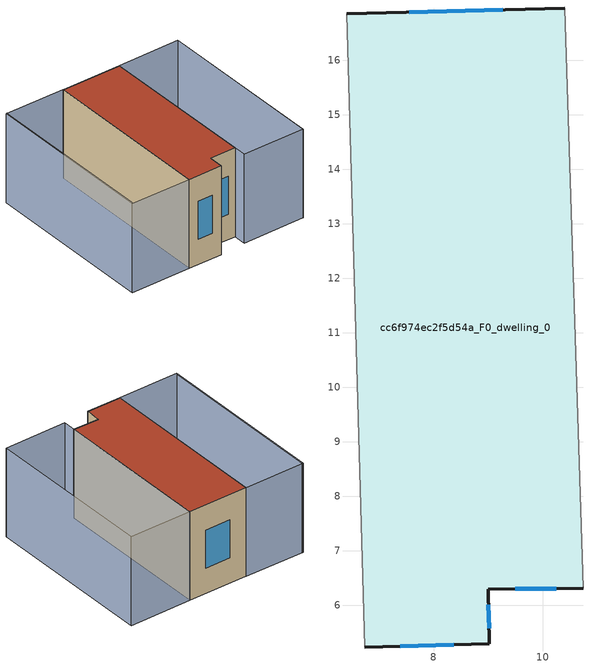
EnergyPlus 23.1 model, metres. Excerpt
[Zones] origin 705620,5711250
cc6f974ec2f5d54a_F0_dwelling_0
 floor ground (EU_floor_Construction): 10.74,6.31 10.41,16.95 6.41,16.85 6.73,5.23 9.02,5.29 9,6.29 z0
 wall outside (EU_wall_Construction): 6.41,16.85 10.41,16.95 / 10.74,6.31 9,6.29 9.02,5.29 6.73,5.23 z0:6
 wall adiabatic (EU_wall_Construction): 10.41,16.95 10.74,6.31 / 6.73,5.23 6.41,16.85 z0:6
 window (EU_Window_Construction): 7.55,16.88 9.27,16.92 / 10.24,6.31 9.49,6.3 / 9,6.01 9.02,5.58 / 8.37,5.28 7.39,5.25 z1.71:4.29
 roof outside (EU_roof_Construction): 10.41,16.95 10.74,6.31 9,6.29 9.02,5.29 6.73,5.23 6.41,16.85 z6
shading: 14.95,5.61 14.59,17.11 / 2.43,16.76 2.75,5.25 / 6.41,16.85 6.73,5.23 / 6.73,5.23 2.67,5.12 / 2.67,5.12 2.35,16.74 / 2.35,16.74 6.41,16.85 / 14.59,17.09 14.95,5.62 / 14.95,5.62 10.77,5.49 / 10.77,5.49 10.41,16.96 / 10.41,16.96 14.59,17.09 z0:6
[Building]
EU S2 Campaign: North Axis=0; Terrain=City; Solar Distribution=FullExterior
[Site:Location]
London: Latitude=51.5; Longitude=-0.5; Time Zone=0; Elevation=25
[SizingPeriod:WeatherFileDays]
AnnualSizingPeriod: Begin Month=1; Begin Day of Month=1; End Month=12; End Day of Month=31; Day of Week for Start Day=Monday; Use Weather File Daylight Saving Period=No; Use Weather File Rain and Snow Indicators=No
[MATERIAL]
EU_InternalMass_Material: Roughness=MediumRough; Thickness=0.1; Conductivity=1; Density=1800; Specific Heat=900; Thermal Absorptance=0.9; Solar Absorptance=0.7; Visible Absorptance=0.7
[MATERIAL:NOMASS] Roughness=MediumRough; Thermal Absorptance=0.9; Solar Absorptance=0.7; Visible Absorptance=0.7
Name | Thermal Resistance
EU_wall_NoMass | 0.71061
EU_roof_NoMass | 2.41608
EU_floor_NoMass | 1.75078
[WINDOWMATERIAL:SIMPLEGLAZINGSYSTEM]
EU_Window_SimpleGlazing: UFactor=2.64892; Solar Heat Gain Coefficient=0.76; Visible Transmittance=0.76
[CONSTRUCTION]
EU_wall_Construction: EU_wall_NoMass
EU_roof_Construction: EU_roof_NoMass
EU_floor_Construction: EU_floor_NoMass
EU_InternalMass_Construction: EU_InternalMass_Material
EU_Window_Construction: EU_Window_SimpleGlazing
[ZONE]
cc6f974ec2f5d54a_F0_dwelling_0: Type=1; Multiplier=1; Ceiling Height=autocalculate; Volume=269.858; Floor Area=autocalculate; Part of Total Floor Area=Yes
[INTERNALMASS]
cc6f974ec2f5d54a_F0_dwelling_0_EU_InternalMass: Construction=EU_InternalMass_Construction; Zone or ZoneList=cc6f974ec2f5d54a_F0_dwelling_0; Surface Area=44.976
[OTHEREQUIPMENT]
EU_Step8_InternalGain_cc6f974ec2f5d54a_F0_dwelling_0_f000: Fuel Type=Electricity; Zone or ZoneList or Space or SpaceList=cc6f974ec2f5d54a_F0_dwelling_0; Schedule=EU_Step8_GainSchedule_cc6f974ec2f5d54a_F0_dwelling_0_f000; Design Level Calculation Method=Watts/Area; Power per Zone Floor Area=1; Fraction Latent=0; Fraction Radiant=0; Fraction Lost=0; Carbon Dioxide Generation Rate=0; EndUse Subcategory=EU_Step8_InternalGains
[ZONEVENTILATION:DESIGNFLOWRATE]
EU_ConstantAir_cc6f974ec2f5d54a_F0_dwelling_0: Zone or ZoneList or Space or SpaceList=cc6f974ec2f5d54a_F0_dwelling_0; Schedule=EU_AlwaysOn; Design Flow Rate Calculation Method=AirChanges/Hour; Air Changes per Hour=0.496673; Ventilation Type=Natural; Fan Pressure Rise=0; Fan Total Efficiency=1; Constant Term Coefficient=1; Temperature Term Coefficient=0; Velocity Term Coefficient=0; Velocity Squared Term Coefficient=0; Minimum Indoor Temperature=-100; Maximum Indoor Temperature=100; Delta Temperature=-100; Minimum Outdoor Temperature=-100; Maximum Outdoor Temperature=100; Maximum Wind Speed=40
[HVACTEMPLATE:THERMOSTAT]
EU_HeatOnly_cc6f974ec2f5d54a_F0_dwelling_0: Constant Heating Setpoint=20; Constant Cooling Setpoint=50
[HVACTEMPLATE:ZONE:IDEALLOADSAIRSYSTEM]
cc6f974ec2f5d54a_F0_dwelling_0: Template Thermostat=EU_HeatOnly_cc6f974ec2f5d54a_F0_dwelling_0; System Availability Schedule=EU_AlwaysOn; Maximum Heating Supply Air Temperature=50; Minimum Cooling Supply Air Temperature=13; Maximum Heating Supply Air Humidity Ratio=0.0156; Minimum Cooling Supply Air Humidity Ratio=0.0077; Heating Limit=NoLimit; Cooling Limit=NoLimit; Heating Availability Schedule=EU_AlwaysOn; Cooling Availability Schedule=EU_CoolingOff; Dehumidification Control Type=ConstantSensibleHeatRatio; Cooling Sensible Heat Ratio=0.7; Dehumidification Setpoint=60; Humidification Control Type=None; Humidification Setpoint=30; Outdoor Air Method=None; Outdoor Air Flow Rate per Person=0.00944; Outdoor Air Flow Rate per Zone Floor Area=0; Outdoor Air Flow Rate per Zone=0; Demand Controlled Ventilation Type=None; Outdoor Air Economizer Type=NoEconomizer; Heat Recovery Type=None; Sensible Heat Recovery Effectiveness=0.7; Latent Heat Recovery Effectiveness=0.65
[SIZING:ZONE]
cc6f974ec2f5d54a_F0_dwelling_0: Zone Cooling Design Supply Air Temperature Input Method=SupplyAirTemperature; Zone Cooling Design Supply Air Temperature=13; Zone Heating Design Supply Air Temperature Input Method=SupplyAirTemperature; Zone Heating Design Supply Air Temperature=50; Zone Cooling Design Supply Air Humidity Ratio=0.008; Zone Heating Design Supply Air Humidity Ratio=0.008; Cooling Design Air Flow Method=DesignDay; Cooling Design Air Flow Rate=0; Cooling Minimum Air Flow per Zone Floor Area=0.000762; Cooling Minimum Air Flow=0; Cooling Minimum Air Flow Fraction=0.2; Heating Design Air Flow Method=DesignDay; Heating Design Air Flow Rate=0; Heating Maximum Air Flow per Zone Floor Area=0.002032; Heating Maximum Air Flow=0.141576; Heating Maximum Air Flow Fraction=0.3; Account for Dedicated Outdoor Air System=No; Dedicated Outdoor Air System Control Strategy=NeutralSupplyAir; Dedicated Outdoor Air Low Setpoint Temperature for Design=autosize; Dedicated Outdoor Air High Setpoint Temperature for Design=autosize; Zone Load Sizing Method=Sensible Load Only No Latent Load; Zone Latent Cooling Design Supply Air Humidity Ratio Input Method=HumidityRatioDifference; Zone Cooling Design Supply Air Humidity Ratio Difference=0.005; Zone Latent Heating Design Supply Air Humidity Ratio Input Method=HumidityRatioDifference; Zone Humidification Design Supply Air Humidity Ratio Difference=0.005
[SCHEDULE:CONSTANT]
Name | Hourly Value
EU_AlwaysOn | 1
EU_CoolingOff | 0
[SCHEDULE:FILE]
EU_Step8_GainSchedule_cc6f974ec2f5d54a_F0_dwelling_0_f000: File=../../schedules/cc6f974ec2f5d54a/cc6f974ec2f5d54a_F0_dwelling_0_f000_gain.csv; Column Number=1; Rows to Skip at Top=0; Number of Hours of Data=8760; Column Separator=Comma; Interpolate to Timestep=No; Minutes per Item=60; Adjust Schedule for Daylight Savings=Yes
